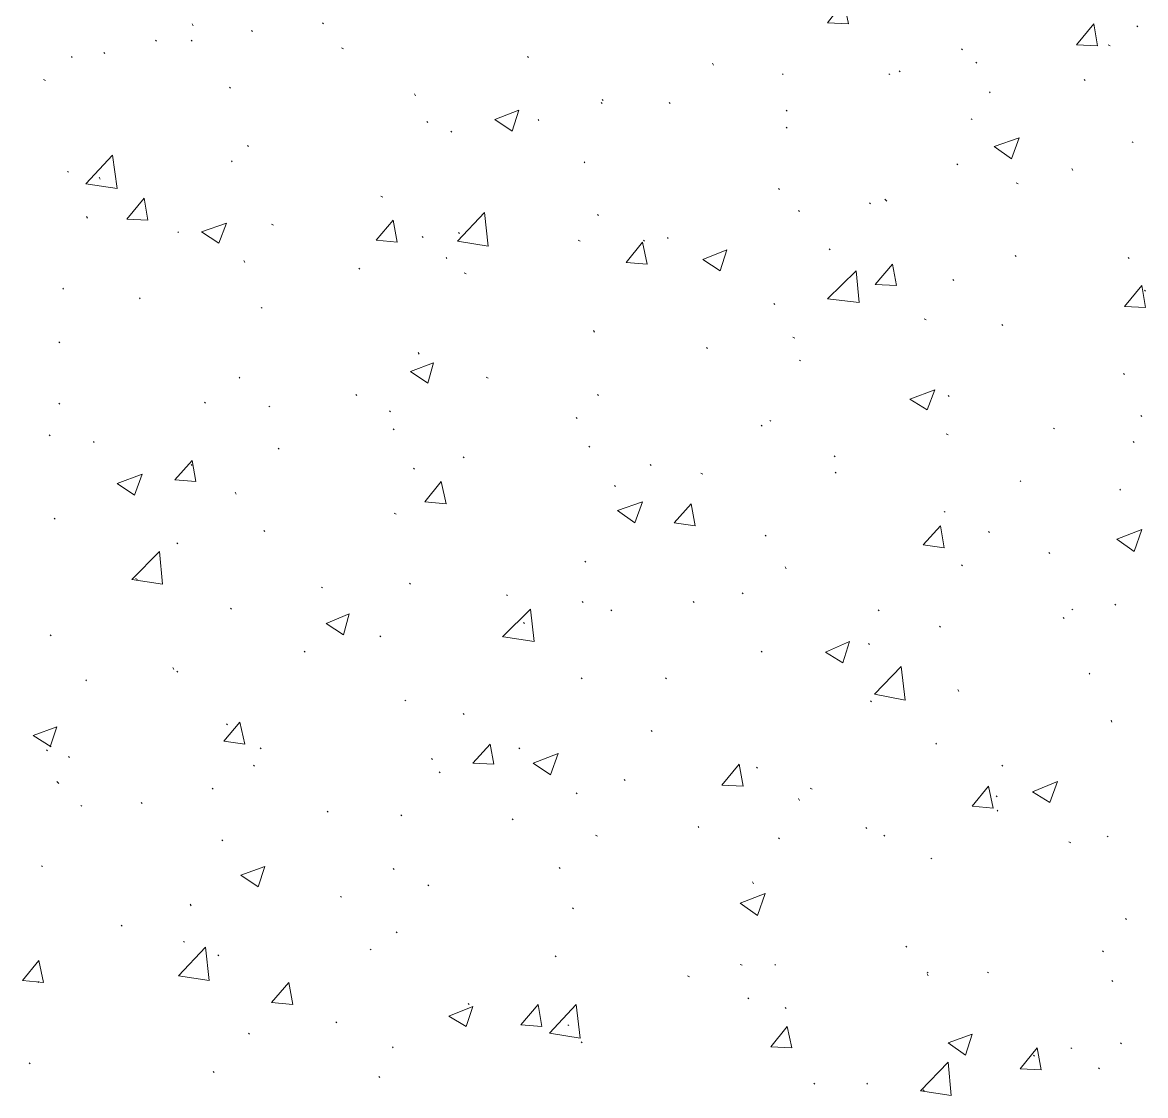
# Model space of a CAD drawing. Header units: millimetres. Extents: x 2928 to 3112, y 1220 to 1280.
# Drawn here: x 2949.068 to 2951.021, y 1245.627 to 1247.495 of the extents above; entities that cross this region are included whole.
import ezdxf

# ---------------------------------------------------------------- set-up
doc = ezdxf.new("R2010")
doc.units = ezdxf.units.MM

msp = doc.modelspace()

# ---------------------------------------------------------------- linework, layer by layer
at = {"color": 92, "linetype": 'Continuous', "lineweight": 13, "true_color": 0x00b800}
for points in [[(2950.46811, 1247.49371), (2950.49645, 1247.53038), (2950.49645, 1247.53038)], [(2950.50478, 1247.49204), (2950.49645, 1247.53038), (2950.49645, 1247.53038)], [(2949.36477, 1247.48871), (2949.3631, 1247.49204), (2949.3631, 1247.49204)], [(2949.4681, 1247.47871), (2949.46643, 1247.48038), (2949.46643, 1247.48038)], [(2949.59144, 1247.49204), (2949.58977, 1247.49371), (2949.58977, 1247.49371)], [(2950.46811, 1247.49371), (2950.50478, 1247.49204), (2950.50478, 1247.49204)], [(2950.90145, 1247.45538), (2950.93145, 1247.49204), (2950.93145, 1247.49204)], [(2950.93812, 1247.45371), (2950.93145, 1247.49204), (2950.93145, 1247.49204)], [(2951.00812, 1247.48704), (2951.00646, 1247.48871), (2951.00646, 1247.48871)], [(2949.30143, 1247.46204), (2949.29976, 1247.46371), (2949.29976, 1247.46371)], [(2949.3631, 1247.46204), (2949.36143, 1247.46371), (2949.36143, 1247.46371)], [(2949.21143, 1247.44038), (2949.20976, 1247.44204), (2949.20976, 1247.44204)], [(2949.62644, 1247.44871), (2949.6231, 1247.45038), (2949.6231, 1247.45038)], [(2950.70312, 1247.44704), (2950.70145, 1247.44871), (2950.70145, 1247.44871)], [(2950.90145, 1247.45538), (2950.93812, 1247.45371), (2950.93812, 1247.45371)], [(2950.95979, 1247.45371), (2950.95645, 1247.45538), (2950.95645, 1247.45538)], [(2949.15476, 1247.43371), (2949.1531, 1247.43538), (2949.1531, 1247.43538)], [(2949.94811, 1247.43371), (2949.94644, 1247.43538), (2949.94644, 1247.43538)], [(2950.26978, 1247.42038), (2950.26811, 1247.42371), (2950.26811, 1247.42371)], [(2950.72812, 1247.42371), (2950.72645, 1247.42538), (2950.72645, 1247.42538)], [(2950.39145, 1247.40371), (2950.38978, 1247.40538), (2950.38978, 1247.40538)], [(2950.57645, 1247.40371), (2950.57478, 1247.40538), (2950.57478, 1247.40538)], [(2950.59478, 1247.40871), (2950.59312, 1247.41038), (2950.59312, 1247.41038)], [(2949.1081, 1247.39371), (2949.10476, 1247.39538), (2949.10476, 1247.39538)], [(2949.42977, 1247.38038), (2949.4281, 1247.38204), (2949.4281, 1247.38204)], [(2950.91645, 1247.39371), (2950.91479, 1247.39538), (2950.91479, 1247.39538)], [(2949.75144, 1247.36704), (2949.74977, 1247.37038), (2949.74977, 1247.37038)], [(2950.07811, 1247.35871), (2950.07644, 1247.36037), (2950.07644, 1247.36037)], [(2950.75145, 1247.37204), (2950.74979, 1247.37371), (2950.74979, 1247.37371)], [(2949.88977, 1247.32537), (2949.93144, 1247.34204), (2949.93144, 1247.34204)], [(2949.91977, 1247.30537), (2949.93144, 1247.34204), (2949.93144, 1247.34204)], [(2950.07644, 1247.35371), (2950.07478, 1247.35537), (2950.07478, 1247.35537)], [(2950.19478, 1247.35371), (2950.19311, 1247.35537), (2950.19311, 1247.35537)], [(2950.39811, 1247.34037), (2950.39645, 1247.34204), (2950.39645, 1247.34204)], [(2949.7731, 1247.32037), (2949.77144, 1247.32204), (2949.77144, 1247.32204)], [(2949.88977, 1247.32537), (2949.91977, 1247.30537), (2949.91977, 1247.30537)], [(2949.96644, 1247.32371), (2949.96477, 1247.32537), (2949.96477, 1247.32537)], [(2950.71978, 1247.32537), (2950.71812, 1247.32704), (2950.71812, 1247.32704)], [(2949.81477, 1247.30371), (2949.81311, 1247.30537), (2949.81311, 1247.30537)], [(2950.39811, 1247.31037), (2950.39645, 1247.31204), (2950.39645, 1247.31204)], [(2949.46143, 1247.27871), (2949.45977, 1247.28037), (2949.45977, 1247.28037)], [(2950.75812, 1247.27871), (2950.80145, 1247.29371), (2950.80145, 1247.29371)], [(2950.78812, 1247.25704), (2950.80145, 1247.29371), (2950.80145, 1247.29371)], [(2950.99979, 1247.28537), (2950.99812, 1247.28704), (2950.99812, 1247.28704)], [(2949.1781, 1247.21371), (2949.22476, 1247.26371), (2949.22476, 1247.26371)], [(2949.2331, 1247.20537), (2949.22476, 1247.26371), (2949.22476, 1247.26371)], [(2950.75812, 1247.27871), (2950.78812, 1247.25704), (2950.78812, 1247.25704)], [(2949.4331, 1247.25204), (2949.43143, 1247.25371), (2949.43143, 1247.25371)], [(2950.04644, 1247.25037), (2950.04478, 1247.25204), (2950.04478, 1247.25204)], [(2950.69478, 1247.24704), (2950.69312, 1247.24871), (2950.69312, 1247.24871)], [(2949.1481, 1247.23371), (2949.14643, 1247.23537), (2949.14643, 1247.23537)], [(2949.2031, 1247.22204), (2949.20143, 1247.22537), (2949.20143, 1247.22537)], [(2950.89479, 1247.23704), (2950.89312, 1247.24037), (2950.89312, 1247.24037)], [(2949.1781, 1247.21371), (2949.2331, 1247.20537), (2949.2331, 1247.20537)], [(2950.38478, 1247.20371), (2950.38311, 1247.20537), (2950.38311, 1247.20537)], [(2950.79979, 1247.21371), (2950.79645, 1247.21537), (2950.79645, 1247.21537)], [(2949.24976, 1247.15204), (2949.27976, 1247.18871), (2949.27976, 1247.18871)], [(2949.28643, 1247.15037), (2949.27976, 1247.18871), (2949.27976, 1247.18871)], [(2949.69477, 1247.19037), (2949.69144, 1247.19204), (2949.69144, 1247.19204)], [(2950.57145, 1247.18371), (2950.56812, 1247.18704), (2950.56812, 1247.18704)], [(2949.82477, 1247.1137), (2949.87144, 1247.16371), (2949.87144, 1247.16371)], [(2949.87811, 1247.10537), (2949.87144, 1247.16371), (2949.87144, 1247.16371)], [(2950.41978, 1247.16537), (2950.41811, 1247.16704), (2950.41811, 1247.16704)], [(2950.54312, 1247.17871), (2950.54145, 1247.18037), (2950.54145, 1247.18037)], [(2949.18143, 1247.15371), (2949.17976, 1247.15704), (2949.17976, 1247.15704)], [(2949.24976, 1247.15204), (2949.28643, 1247.15037), (2949.28643, 1247.15037)], [(2949.37977, 1247.13037), (2949.4231, 1247.14537), (2949.4231, 1247.14537)], [(2949.40977, 1247.11037), (2949.4231, 1247.14537), (2949.4231, 1247.14537)], [(2949.50477, 1247.14204), (2949.50143, 1247.14371), (2949.50143, 1247.14371)], [(2949.6831, 1247.11537), (2949.7131, 1247.15037), (2949.7131, 1247.15037)], [(2949.71977, 1247.11204), (2949.7131, 1247.15037), (2949.7131, 1247.15037)], [(2950.06978, 1247.15871), (2950.06811, 1247.16037), (2950.06811, 1247.16037)], [(2949.33977, 1247.1287), (2949.3381, 1247.13037), (2949.3381, 1247.13037)], [(2949.37977, 1247.13037), (2949.40977, 1247.11037), (2949.40977, 1247.11037)], [(2949.82811, 1247.12704), (2949.82644, 1247.1287), (2949.82644, 1247.1287)], [(2949.6831, 1247.11537), (2949.71977, 1247.11204), (2949.71977, 1247.11204)], [(2949.76477, 1247.12037), (2949.7631, 1247.12204), (2949.7631, 1247.12204)], [(2949.82477, 1247.1137), (2949.87811, 1247.10537), (2949.87811, 1247.10537)], [(2950.03811, 1247.1137), (2950.03478, 1247.11537), (2950.03478, 1247.11537)], [(2950.11811, 1247.07704), (2950.14644, 1247.11204), (2950.14644, 1247.11204)], [(2950.15478, 1247.0737), (2950.14644, 1247.11204), (2950.14644, 1247.11204)], [(2950.14978, 1247.1137), (2950.14811, 1247.11537), (2950.14811, 1247.11537)], [(2950.19144, 1247.1187), (2950.18978, 1247.12037), (2950.18978, 1247.12037)], [(2949.80644, 1247.0837), (2949.80477, 1247.08537), (2949.80477, 1247.08537)], [(2950.25144, 1247.08204), (2950.29311, 1247.0987), (2950.29311, 1247.0987)], [(2950.28145, 1247.06204), (2950.29311, 1247.0987), (2950.29311, 1247.0987)], [(2950.47311, 1247.0987), (2950.47145, 1247.10037), (2950.47145, 1247.10037)], [(2950.79645, 1247.08704), (2950.79479, 1247.0887), (2950.79479, 1247.0887)], [(2950.99312, 1247.0837), (2950.99146, 1247.08537), (2950.99146, 1247.08537)], [(2949.45477, 1247.07704), (2949.4531, 1247.08037), (2949.4531, 1247.08037)], [(2949.65477, 1247.06537), (2949.6531, 1247.06704), (2949.6531, 1247.06704)], [(2950.11811, 1247.07704), (2950.15478, 1247.0737), (2950.15478, 1247.0737)], [(2950.25144, 1247.08204), (2950.28145, 1247.06204), (2950.28145, 1247.06204)], [(2950.55145, 1247.0387), (2950.58145, 1247.0737), (2950.58145, 1247.0737)], [(2950.58812, 1247.03704), (2950.58145, 1247.0737), (2950.58145, 1247.0737)], [(2949.83977, 1247.05704), (2949.83644, 1247.0587), (2949.83644, 1247.0587)], [(2950.46811, 1247.0137), (2950.51812, 1247.06204), (2950.51812, 1247.06204)], [(2950.52312, 1247.00704), (2950.51812, 1247.06204), (2950.51812, 1247.06204)], [(2950.68812, 1247.04537), (2950.68645, 1247.04704), (2950.68645, 1247.04704)], [(2949.13976, 1247.03037), (2949.1381, 1247.03204), (2949.1381, 1247.03204)], [(2950.55145, 1247.0387), (2950.58812, 1247.03704), (2950.58812, 1247.03704)], [(2950.98479, 1247.00037), (2951.01479, 1247.03704), (2951.01479, 1247.03704)], [(2951.02146, 1246.9987), (2951.01479, 1247.03704), (2951.01479, 1247.03704)], [(2951.02146, 1247.02704), (2951.01979, 1247.0287), (2951.01979, 1247.0287)], [(2949.2731, 1247.0137), (2949.27143, 1247.01537), (2949.27143, 1247.01537)], [(2950.46811, 1247.0137), (2950.52312, 1247.00704), (2950.52312, 1247.00704)], [(2949.48477, 1246.99704), (2949.4831, 1246.9987), (2949.4831, 1246.9987)], [(2950.37645, 1247.0037), (2950.37478, 1247.00537), (2950.37478, 1247.00537)], [(2950.98479, 1247.00037), (2951.02146, 1246.9987), (2951.02146, 1246.9987)], [(2950.63978, 1246.97704), (2950.63645, 1246.9787), (2950.63645, 1246.9787)], [(2950.77312, 1246.96704), (2950.77145, 1246.9687), (2950.77145, 1246.9687)], [(2950.06311, 1246.95537), (2950.06144, 1246.9587), (2950.06144, 1246.9587)], [(2949.1331, 1246.93704), (2949.13143, 1246.9387), (2949.13143, 1246.9387)], [(2950.25978, 1246.92704), (2950.25811, 1246.9287), (2950.25811, 1246.9287)], [(2950.41145, 1246.94537), (2950.40811, 1246.94704), (2950.40811, 1246.94704)], [(2949.7581, 1246.91704), (2949.75644, 1246.92037), (2949.75644, 1246.92037)], [(2949.7431, 1246.88703), (2949.7831, 1246.90204), (2949.7831, 1246.90204)], [(2949.7731, 1246.86703), (2949.7831, 1246.90204), (2949.7831, 1246.90204)], [(2950.42145, 1246.90537), (2950.41978, 1246.90704), (2950.41978, 1246.90704)], [(2949.44643, 1246.87537), (2949.44477, 1246.87703), (2949.44477, 1246.87703)], [(2949.7431, 1246.88703), (2949.7731, 1246.86703), (2949.7731, 1246.86703)], [(2949.87811, 1246.87537), (2949.87477, 1246.87703), (2949.87477, 1246.87703)], [(2950.98479, 1246.88203), (2950.98312, 1246.8837), (2950.98312, 1246.8837)], [(2950.61145, 1246.8387), (2950.65478, 1246.85537), (2950.65478, 1246.85537)], [(2950.64145, 1246.82037), (2950.65478, 1246.85537), (2950.65478, 1246.85537)], [(2949.1331, 1246.83037), (2949.13143, 1246.83203), (2949.13143, 1246.83203)], [(2949.38643, 1246.83203), (2949.38477, 1246.8337), (2949.38477, 1246.8337)], [(2949.64977, 1246.84537), (2949.6481, 1246.84703), (2949.6481, 1246.84703)], [(2950.06978, 1246.84537), (2950.06811, 1246.84703), (2950.06811, 1246.84703)], [(2950.61145, 1246.8387), (2950.64145, 1246.82037), (2950.64145, 1246.82037)], [(2950.67978, 1246.8437), (2950.67812, 1246.84537), (2950.67812, 1246.84537)], [(2949.4981, 1246.82537), (2949.49643, 1246.82703), (2949.49643, 1246.82703)], [(2949.7081, 1246.81703), (2949.70644, 1246.8187), (2949.70644, 1246.8187)], [(2950.03311, 1246.80537), (2950.03144, 1246.80703), (2950.03144, 1246.80703)], [(2950.35478, 1246.79203), (2950.35311, 1246.7937), (2950.35311, 1246.7937)], [(2950.36978, 1246.80037), (2950.36811, 1246.80203), (2950.36811, 1246.80203)], [(2951.01479, 1246.8087), (2951.01312, 1246.81037), (2951.01312, 1246.81037)], [(2949.11643, 1246.77537), (2949.11476, 1246.77703), (2949.11476, 1246.77703)], [(2949.71477, 1246.78537), (2949.7131, 1246.78703), (2949.7131, 1246.78703)], [(2950.67812, 1246.77703), (2950.67478, 1246.7787), (2950.67478, 1246.7787)], [(2950.86312, 1246.78703), (2950.86145, 1246.7887), (2950.86145, 1246.7887)], [(2949.1931, 1246.7637), (2949.19143, 1246.76537), (2949.19143, 1246.76537)], [(2949.51477, 1246.75203), (2949.5131, 1246.7537), (2949.5131, 1246.7537)], [(2950.05478, 1246.75537), (2950.05311, 1246.75703), (2950.05311, 1246.75703)], [(2951.00146, 1246.7637), (2950.99979, 1246.76537), (2950.99979, 1246.76537)], [(2949.83644, 1246.73703), (2949.83477, 1246.7387), (2949.83477, 1246.7387)], [(2950.48145, 1246.7387), (2950.47978, 1246.74037), (2950.47978, 1246.74037)], [(2949.3331, 1246.6987), (2949.3631, 1246.73203), (2949.3631, 1246.73203)], [(2949.3631, 1246.7237), (2949.36143, 1246.72537), (2949.36143, 1246.72537)], [(2949.36977, 1246.69537), (2949.3631, 1246.73203), (2949.3631, 1246.73203)], [(2949.74977, 1246.71703), (2949.7481, 1246.7187), (2949.7481, 1246.7187)], [(2950.16144, 1246.7237), (2950.15978, 1246.72537), (2950.15978, 1246.72537)], [(2949.2331, 1246.69203), (2949.27643, 1246.7087), (2949.27643, 1246.7087)], [(2949.2631, 1246.67203), (2949.27643, 1246.7087), (2949.27643, 1246.7087)], [(2949.3331, 1246.6987), (2949.36977, 1246.69537), (2949.36977, 1246.69537)], [(2949.7681, 1246.66036), (2949.79644, 1246.69537), (2949.79644, 1246.69537)], [(2949.80477, 1246.65703), (2949.79644, 1246.69537), (2949.79644, 1246.69537)], [(2950.25144, 1246.7087), (2950.24811, 1246.71037), (2950.24811, 1246.71037)], [(2950.48311, 1246.71037), (2950.48145, 1246.71203), (2950.48145, 1246.71203)], [(2950.80479, 1246.69537), (2950.80312, 1246.69703), (2950.80312, 1246.69703)], [(2949.2331, 1246.69203), (2949.2631, 1246.67203), (2949.2631, 1246.67203)], [(2949.43977, 1246.6737), (2949.4381, 1246.67703), (2949.4381, 1246.67703)], [(2950.09978, 1246.68703), (2950.09811, 1246.6887), (2950.09811, 1246.6887)], [(2950.97812, 1246.68037), (2950.97646, 1246.68203), (2950.97646, 1246.68203)], [(2949.7681, 1246.66036), (2949.80477, 1246.65703), (2949.80477, 1246.65703)], [(2950.10311, 1246.64536), (2950.14644, 1246.66036), (2950.14644, 1246.66036)], [(2950.13311, 1246.6237), (2950.14644, 1246.66036), (2950.14644, 1246.66036)], [(2950.20144, 1246.6237), (2950.23144, 1246.65703), (2950.23144, 1246.65703)], [(2950.23811, 1246.6187), (2950.23144, 1246.65703), (2950.23144, 1246.65703)], [(2949.7181, 1246.6387), (2949.71477, 1246.64036), (2949.71477, 1246.64036)], [(2950.10311, 1246.64536), (2950.13311, 1246.6237), (2950.13311, 1246.6237)], [(2950.67312, 1246.64203), (2950.67145, 1246.6437), (2950.67145, 1246.6437)], [(2949.12476, 1246.63036), (2949.1231, 1246.63203), (2949.1231, 1246.63203)], [(2950.20144, 1246.6237), (2950.23811, 1246.6187), (2950.23811, 1246.6187)], [(2950.63478, 1246.58536), (2950.66478, 1246.6187), (2950.66478, 1246.6187)], [(2950.67145, 1246.58036), (2950.66478, 1246.6187), (2950.66478, 1246.6187)], [(2949.48977, 1246.6087), (2949.4881, 1246.61036), (2949.4881, 1246.61036)], [(2950.36145, 1246.60036), (2950.35978, 1246.60203), (2950.35978, 1246.60203)], [(2950.74979, 1246.60703), (2950.74812, 1246.6087), (2950.74812, 1246.6087)], [(2950.97146, 1246.59536), (2951.01479, 1246.61203), (2951.01479, 1246.61203)], [(2951.00146, 1246.5737), (2951.01479, 1246.61203), (2951.01479, 1246.61203)], [(2949.3381, 1246.58703), (2949.33643, 1246.5887), (2949.33643, 1246.5887)], [(2950.63478, 1246.58536), (2950.67145, 1246.58036), (2950.67145, 1246.58036)], [(2950.97146, 1246.59536), (2951.00146, 1246.5737), (2951.00146, 1246.5737)], [(2949.2581, 1246.52536), (2949.30643, 1246.5737), (2949.30643, 1246.5737)], [(2949.31143, 1246.51703), (2949.30643, 1246.5737), (2949.30643, 1246.5737)], [(2950.04811, 1246.55536), (2950.04644, 1246.55703), (2950.04644, 1246.55703)], [(2950.85479, 1246.57036), (2950.85312, 1246.57203), (2950.85312, 1246.57203)], [(2950.39645, 1246.5437), (2950.39478, 1246.54703), (2950.39478, 1246.54703)], [(2950.70312, 1246.5487), (2950.70145, 1246.55036), (2950.70145, 1246.55036)], [(2949.2581, 1246.52536), (2949.31143, 1246.51703), (2949.31143, 1246.51703)], [(2949.2681, 1246.52536), (2949.26476, 1246.52703), (2949.26476, 1246.52703)], [(2949.7431, 1246.51703), (2949.74144, 1246.5187), (2949.74144, 1246.5187)], [(2949.58977, 1246.51036), (2949.5881, 1246.51203), (2949.5881, 1246.51203)], [(2949.91144, 1246.49703), (2949.90977, 1246.4987), (2949.90977, 1246.4987)], [(2950.32145, 1246.50036), (2950.31978, 1246.50203), (2950.31978, 1246.50203)], [(2950.04311, 1246.48536), (2950.04144, 1246.48703), (2950.04144, 1246.48703)], [(2950.23644, 1246.48536), (2950.23478, 1246.48703), (2950.23478, 1246.48703)], [(2950.96979, 1246.48036), (2950.96812, 1246.48203), (2950.96812, 1246.48203)], [(2949.43143, 1246.4737), (2949.42977, 1246.47536), (2949.42977, 1246.47536)], [(2949.59644, 1246.4487), (2949.63644, 1246.46536), (2949.63644, 1246.46536)], [(2949.62644, 1246.42869), (2949.63644, 1246.46536), (2949.63644, 1246.46536)], [(2949.90311, 1246.42536), (2949.95144, 1246.4737), (2949.95144, 1246.4737)], [(2949.95811, 1246.41703), (2949.95144, 1246.4737), (2949.95144, 1246.4737)], [(2950.09311, 1246.47036), (2950.09144, 1246.47203), (2950.09144, 1246.47203)], [(2950.55812, 1246.47036), (2950.55645, 1246.47203), (2950.55645, 1246.47203)], [(2950.89479, 1246.47203), (2950.89312, 1246.4737), (2950.89312, 1246.4737)], [(2949.59644, 1246.4487), (2949.62644, 1246.42869), (2949.62644, 1246.42869)], [(2949.94144, 1246.4487), (2949.93977, 1246.45036), (2949.93977, 1246.45036)], [(2950.66478, 1246.44203), (2950.66312, 1246.4437), (2950.66312, 1246.4437)], [(2950.87979, 1246.45703), (2950.87812, 1246.4587), (2950.87812, 1246.4587)], [(2949.1181, 1246.42703), (2949.11643, 1246.42869), (2949.11643, 1246.42869)], [(2949.69144, 1246.42536), (2949.68977, 1246.42703), (2949.68977, 1246.42703)], [(2949.90477, 1246.42536), (2949.95811, 1246.41703), (2949.95811, 1246.41703)], [(2950.46478, 1246.39869), (2950.50645, 1246.41703), (2950.50645, 1246.41703)], [(2950.49478, 1246.38036), (2950.50645, 1246.41703), (2950.50645, 1246.41703)], [(2950.54145, 1246.41203), (2950.53978, 1246.41369), (2950.53978, 1246.41369)], [(2949.55977, 1246.39869), (2949.5581, 1246.40036), (2949.5581, 1246.40036)], [(2950.35478, 1246.39869), (2950.35311, 1246.40036), (2950.35311, 1246.40036)], [(2950.46478, 1246.39869), (2950.49478, 1246.38036), (2950.49478, 1246.38036)], [(2949.33143, 1246.36869), (2949.32977, 1246.37203), (2949.32977, 1246.37203)], [(2949.3381, 1246.36369), (2949.33643, 1246.36536), (2949.33643, 1246.36536)], [(2950.54978, 1246.32536), (2950.59645, 1246.37369), (2950.59645, 1246.37369)], [(2950.60312, 1246.31536), (2950.59645, 1246.37369), (2950.59645, 1246.37369)], [(2950.92479, 1246.36036), (2950.92312, 1246.36203), (2950.92312, 1246.36203)], [(2949.17976, 1246.34869), (2949.1781, 1246.35036), (2949.1781, 1246.35036)], [(2950.04144, 1246.35203), (2950.03978, 1246.35369), (2950.03978, 1246.35369)], [(2950.18811, 1246.35203), (2950.18644, 1246.35369), (2950.18644, 1246.35369)], [(2950.54978, 1246.32536), (2950.60312, 1246.31536), (2950.60312, 1246.31536)], [(2950.69645, 1246.33036), (2950.69478, 1246.33369), (2950.69478, 1246.33369)], [(2949.73477, 1246.31369), (2949.7331, 1246.31536), (2949.7331, 1246.31536)], [(2950.54478, 1246.31203), (2950.54312, 1246.31369), (2950.54312, 1246.31369)], [(2949.83644, 1246.29036), (2949.83477, 1246.29203), (2949.83477, 1246.29203)], [(2949.08643, 1246.25369), (2949.1281, 1246.26869), (2949.1281, 1246.26869)], [(2949.11643, 1246.23369), (2949.1281, 1246.26869), (2949.1281, 1246.26869)], [(2949.4181, 1246.24369), (2949.44643, 1246.27703), (2949.44643, 1246.27703)], [(2949.42477, 1246.27203), (2949.4231, 1246.27369), (2949.4231, 1246.27369)], [(2949.45477, 1246.23869), (2949.44643, 1246.27703), (2949.44643, 1246.27703)], [(2950.96312, 1246.27703), (2950.96146, 1246.28036), (2950.96146, 1246.28036)], [(2949.08643, 1246.25369), (2949.1181, 1246.23369), (2949.1181, 1246.23369)], [(2950.16311, 1246.26036), (2950.16144, 1246.26203), (2950.16144, 1246.26203)], [(2949.11143, 1246.22703), (2949.10976, 1246.22869), (2949.10976, 1246.22869)], [(2949.4181, 1246.24369), (2949.45477, 1246.23869), (2949.45477, 1246.23869)], [(2949.4831, 1246.23036), (2949.48143, 1246.23203), (2949.48143, 1246.23203)], [(2949.85144, 1246.20536), (2949.88144, 1246.23869), (2949.88144, 1246.23869)], [(2949.88811, 1246.20369), (2949.88144, 1246.23869), (2949.88144, 1246.23869)], [(2949.93311, 1246.23036), (2949.93144, 1246.23203), (2949.93144, 1246.23203)], [(2950.65812, 1246.23869), (2950.65645, 1246.24036), (2950.65645, 1246.24036)], [(2949.14976, 1246.21536), (2949.1481, 1246.21703), (2949.1481, 1246.21703)], [(2949.78144, 1246.21203), (2949.77977, 1246.21369), (2949.77977, 1246.21369)], [(2949.95644, 1246.20536), (2949.99977, 1246.22203), (2949.99977, 1246.22203)], [(2949.98644, 1246.18536), (2949.99977, 1246.22203), (2949.99977, 1246.22203)], [(2949.47143, 1246.20036), (2949.46977, 1246.20203), (2949.46977, 1246.20203)], [(2949.79477, 1246.18869), (2949.7931, 1246.19036), (2949.7931, 1246.19036)], [(2949.85144, 1246.20536), (2949.88811, 1246.20369), (2949.88811, 1246.20369)], [(2949.95644, 1246.20536), (2949.98644, 1246.18536), (2949.98644, 1246.18536)], [(2950.28478, 1246.16702), (2950.31478, 1246.20369), (2950.31478, 1246.20369)], [(2950.32145, 1246.16536), (2950.31478, 1246.20369), (2950.31478, 1246.20369)], [(2950.34645, 1246.19703), (2950.34478, 1246.19869), (2950.34478, 1246.19869)], [(2950.77312, 1246.20036), (2950.77145, 1246.20203), (2950.77145, 1246.20203)], [(2949.13143, 1246.17036), (2949.1281, 1246.17369), (2949.1281, 1246.17369)], [(2950.11644, 1246.17536), (2950.11478, 1246.17702), (2950.11478, 1246.17702)], [(2950.28478, 1246.16702), (2950.32145, 1246.16536), (2950.32145, 1246.16536)], [(2950.82479, 1246.15536), (2950.86812, 1246.17369), (2950.86812, 1246.17369)], [(2950.85479, 1246.13702), (2950.86812, 1246.17369), (2950.86812, 1246.17369)], [(2949.39977, 1246.16036), (2949.3981, 1246.16202), (2949.3981, 1246.16202)], [(2950.03311, 1246.15202), (2950.03144, 1246.15369), (2950.03144, 1246.15369)], [(2950.44145, 1246.16036), (2950.43811, 1246.16202), (2950.43811, 1246.16202)], [(2950.71978, 1246.13036), (2950.74812, 1246.16536), (2950.74812, 1246.16536)], [(2950.75645, 1246.12702), (2950.74812, 1246.16536), (2950.74812, 1246.16536)], [(2950.76312, 1246.14702), (2950.76145, 1246.14869), (2950.76145, 1246.14869)], [(2950.82479, 1246.15536), (2950.85479, 1246.13702), (2950.85479, 1246.13702)], [(2949.17143, 1246.13036), (2949.16976, 1246.13202), (2949.16976, 1246.13202)], [(2949.27643, 1246.13536), (2949.27476, 1246.13702), (2949.27476, 1246.13702)], [(2950.41978, 1246.14036), (2950.41811, 1246.14369), (2950.41811, 1246.14369)], [(2950.71978, 1246.13036), (2950.75645, 1246.12702), (2950.75645, 1246.12702)], [(2949.59977, 1246.12036), (2949.5981, 1246.12202), (2949.5981, 1246.12202)], [(2949.7281, 1246.11369), (2949.72644, 1246.11536), (2949.72644, 1246.11536)], [(2949.92144, 1246.10702), (2949.91977, 1246.10869), (2949.91977, 1246.10869)], [(2950.76479, 1246.12202), (2950.76312, 1246.12369), (2950.76312, 1246.12369)], [(2950.24478, 1246.09369), (2950.24311, 1246.09536), (2950.24311, 1246.09536)], [(2950.53645, 1246.09202), (2950.53478, 1246.09369), (2950.53478, 1246.09369)], [(2949.41643, 1246.07036), (2949.41477, 1246.07202), (2949.41477, 1246.07202)], [(2950.06811, 1246.07869), (2950.06478, 1246.08036), (2950.06478, 1246.08036)], [(2950.38478, 1246.07369), (2950.38311, 1246.07536), (2950.38311, 1246.07536)], [(2950.56812, 1246.07869), (2950.56645, 1246.08036), (2950.56645, 1246.08036)], [(2950.89145, 1246.06702), (2950.88812, 1246.06869), (2950.88812, 1246.06869)], [(2950.95645, 1246.07702), (2950.95479, 1246.07869), (2950.95479, 1246.07869)], [(2950.64978, 1246.03869), (2950.64812, 1246.04036), (2950.64812, 1246.04036)], [(2949.1031, 1246.02536), (2949.10143, 1246.02702), (2949.10143, 1246.02702)], [(2949.4481, 1246.01036), (2949.48977, 1246.02536), (2949.48977, 1246.02536)], [(2949.4481, 1246.01036), (2949.4781, 1245.99036), (2949.4781, 1245.99036)], [(2949.4781, 1245.99036), (2949.48977, 1246.02536), (2949.48977, 1246.02536)], [(2949.71477, 1246.02036), (2949.7131, 1246.02202), (2949.7131, 1246.02202)], [(2950.00311, 1246.02202), (2950.00144, 1246.02369), (2950.00144, 1246.02369)], [(2949.77477, 1245.99202), (2949.7731, 1245.99369), (2949.7731, 1245.99369)], [(2950.33978, 1245.99536), (2950.33811, 1245.99869), (2950.33811, 1245.99869)], [(2949.6231, 1245.97202), (2949.62144, 1245.97369), (2949.62144, 1245.97369)], [(2950.31645, 1245.96202), (2950.35978, 1245.97869), (2950.35978, 1245.97869)], [(2950.34645, 1245.94035), (2950.35978, 1245.97869), (2950.35978, 1245.97869)], [(2949.36143, 1245.95702), (2949.35977, 1245.96035), (2949.35977, 1245.96035)], [(2950.02644, 1245.95202), (2950.02477, 1245.95369), (2950.02477, 1245.95369)], [(2950.31645, 1245.96202), (2950.34645, 1245.94035), (2950.34645, 1245.94035)], [(2950.98812, 1245.93369), (2950.98646, 1245.93535), (2950.98646, 1245.93535)], [(2949.24143, 1245.92202), (2949.23976, 1245.92369), (2949.23976, 1245.92369)], [(2949.34977, 1245.89369), (2949.3481, 1245.89535), (2949.3481, 1245.89535)], [(2949.71977, 1245.91035), (2949.7181, 1245.91202), (2949.7181, 1245.91202)], [(2949.33977, 1245.83535), (2949.38643, 1245.88535), (2949.38643, 1245.88535)], [(2949.3931, 1245.82702), (2949.38643, 1245.88535), (2949.38643, 1245.88535)], [(2949.67477, 1245.88035), (2949.6731, 1245.88202), (2949.6731, 1245.88202)], [(2950.60645, 1245.88535), (2950.60478, 1245.88702), (2950.60478, 1245.88702)], [(2950.94812, 1245.87702), (2950.94645, 1245.87869), (2950.94645, 1245.87869)], [(2949.06809, 1245.82702), (2949.09643, 1245.86202), (2949.09643, 1245.86202)], [(2949.10476, 1245.82369), (2949.09643, 1245.86202), (2949.09643, 1245.86202)], [(2949.40977, 1245.87035), (2949.4081, 1245.87202), (2949.4081, 1245.87202)], [(2949.99644, 1245.86869), (2949.99477, 1245.87035), (2949.99477, 1245.87035)], [(2950.31978, 1245.85369), (2950.31645, 1245.85535), (2950.31645, 1245.85535)], [(2950.37811, 1245.85369), (2950.37645, 1245.85535), (2950.37645, 1245.85535)], [(2949.33977, 1245.83535), (2949.3931, 1245.82702), (2949.3931, 1245.82702)], [(2950.22811, 1245.83369), (2950.22478, 1245.83535), (2950.22478, 1245.83535)], [(2950.64312, 1245.84035), (2950.64145, 1245.84202), (2950.64145, 1245.84202)], [(2950.64312, 1245.83535), (2950.64145, 1245.83869), (2950.64145, 1245.83869)], [(2950.74812, 1245.84035), (2950.74645, 1245.84202), (2950.74645, 1245.84202)], [(2949.06809, 1245.82702), (2949.10476, 1245.82369), (2949.10476, 1245.82369)], [(2949.09643, 1245.82369), (2949.09476, 1245.82535), (2949.09476, 1245.82535)], [(2949.50143, 1245.78869), (2949.53143, 1245.82369), (2949.53143, 1245.82369)], [(2949.5381, 1245.78535), (2949.53143, 1245.82369), (2949.53143, 1245.82369)], [(2950.96479, 1245.82535), (2950.96312, 1245.82702), (2950.96312, 1245.82702)], [(2950.33145, 1245.79535), (2950.32978, 1245.79702), (2950.32978, 1245.79702)], [(2949.50143, 1245.78869), (2949.5381, 1245.78535), (2949.5381, 1245.78535)], [(2949.80977, 1245.76535), (2949.85144, 1245.78202), (2949.85144, 1245.78202)], [(2949.83977, 1245.74702), (2949.85144, 1245.78202), (2949.85144, 1245.78202)], [(2949.84477, 1245.78535), (2949.84311, 1245.78702), (2949.84311, 1245.78702)], [(2949.93477, 1245.75035), (2949.96477, 1245.78535), (2949.96477, 1245.78535)], [(2949.97144, 1245.74702), (2949.96477, 1245.78535), (2949.96477, 1245.78535)], [(2949.98477, 1245.73535), (2950.03144, 1245.78535), (2950.03144, 1245.78535)], [(2950.03811, 1245.72702), (2950.03144, 1245.78535), (2950.03144, 1245.78535)], [(2950.39645, 1245.77869), (2950.39478, 1245.78035), (2950.39478, 1245.78035)], [(2949.80977, 1245.76535), (2949.83977, 1245.74702), (2949.83977, 1245.74702)], [(2949.61477, 1245.75369), (2949.6131, 1245.75535), (2949.6131, 1245.75535)], [(2949.93477, 1245.75035), (2949.97144, 1245.74702), (2949.97144, 1245.74702)], [(2950.01811, 1245.74869), (2950.01644, 1245.75035), (2950.01644, 1245.75035)], [(2950.36978, 1245.71202), (2950.39811, 1245.74702), (2950.39811, 1245.74702)], [(2950.40645, 1245.71035), (2950.39811, 1245.74702), (2950.39811, 1245.74702)], [(2949.4631, 1245.73369), (2949.46143, 1245.73535), (2949.46143, 1245.73535)], [(2949.98477, 1245.73535), (2950.03811, 1245.72702), (2950.03811, 1245.72702)], [(2950.04144, 1245.71868), (2950.03978, 1245.72035), (2950.03978, 1245.72035)], [(2950.67812, 1245.71868), (2950.71978, 1245.73369), (2950.71978, 1245.73369)], [(2950.67812, 1245.71868), (2950.70812, 1245.69702), (2950.70812, 1245.69702)], [(2950.70812, 1245.69702), (2950.71978, 1245.73369), (2950.71978, 1245.73369)], [(2950.97979, 1245.71702), (2950.97812, 1245.71868), (2950.97812, 1245.71868)], [(2949.7131, 1245.71035), (2949.71144, 1245.71202), (2949.71144, 1245.71202)], [(2950.36978, 1245.71202), (2950.40645, 1245.71035), (2950.40645, 1245.71035)], [(2950.80312, 1245.67368), (2950.83312, 1245.71035), (2950.83312, 1245.71035)], [(2950.83979, 1245.67202), (2950.83312, 1245.71035), (2950.83312, 1245.71035)], [(2950.89312, 1245.70868), (2950.89145, 1245.71035), (2950.89145, 1245.71035)], [(2949.08143, 1245.68202), (2949.07976, 1245.68368), (2949.07976, 1245.68368)], [(2950.62978, 1245.63535), (2950.67812, 1245.68535), (2950.67812, 1245.68535)], [(2950.68312, 1245.62702), (2950.67812, 1245.68535), (2950.67812, 1245.68535)], [(2950.82812, 1245.69535), (2950.82645, 1245.69702), (2950.82645, 1245.69702)], [(2949.40143, 1245.66702), (2949.39977, 1245.66868), (2949.39977, 1245.66868)], [(2949.68977, 1245.65868), (2949.6881, 1245.66035), (2949.6881, 1245.66035)], [(2950.80312, 1245.67368), (2950.83979, 1245.67202), (2950.83979, 1245.67202)], [(2950.94145, 1245.67368), (2950.93979, 1245.67535), (2950.93979, 1245.67535)], [(2950.44645, 1245.64702), (2950.44478, 1245.64868), (2950.44478, 1245.64868)], [(2950.53812, 1245.64702), (2950.53645, 1245.64868), (2950.53645, 1245.64868)], [(2950.62978, 1245.63535), (2950.68312, 1245.62702), (2950.68312, 1245.62702)], [(2950.63645, 1245.63535), (2950.63478, 1245.63702), (2950.63478, 1245.63702)]]:
    msp.add_lwpolyline(points, dxfattribs=at)

doc.saveas('drawing.dxf')
